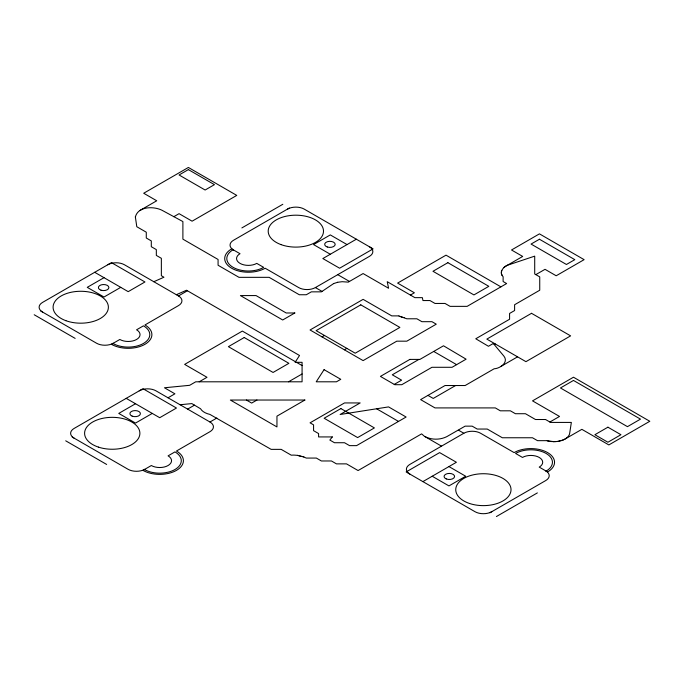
<?xml version="1.0" encoding="UTF-8"?>
<svg xmlns="http://www.w3.org/2000/svg" width="684" height="684" viewBox="0 0 684 684"><rect width="100%" height="100%" fill="white"/><g stroke="black" fill="none" stroke-linecap="round" stroke-linejoin="round"><path stroke-width="1.03" d="M135.364 217.042C137.92 206.252 153.686 206.098 161.937 210.236L182.893 221.565L182.893 239.152L218.076 259.467L218.076 265.264L238.981 277.336L269.137 277.336L299.293 294.744L306.312 294.744L311.331 291.846L321.386 291.846L333.621 283.595M501.338 272.258L501.321 272.702M501.372 271.804L501.457 271.36M501.577 270.924L501.74 270.479M503.834 267.615L504.279 267.247M504.741 266.888L505.237 266.546M139.801 210.552L156.73 200.771L143.7 193.247L188.374 167.46L236.767 195.402L192.093 221.188L179.063 213.665L173.856 216.674M505.758 266.213L522.687 256.432L511.521 249.985L539.445 233.86L584.119 259.655L556.195 275.772L545.028 269.325L535.846 274.626M104.002 277.678L87.253 287.348L104.002 297.018L120.76 287.348M241.879 227.917L282.825 204.277M289.341 208.039L233.501 240.281A11.85 6.84 0 0 0 233.501 249.951M107.73 264.776A11.85 6.84 0 0 1 124.479 264.776L178.464 295.941L187.425 290.768M356.355 239.203L322.848 258.552L339.606 268.222L373.105 248.882L304.235 209.116A11.85 6.84 0 0 0 287.485 209.116M233.124 249.737A21.589 12.466 0 0 0 233.124 267.358A21.589 12.466 0 0 0 263.656 267.358L256.765 263.383A11.85 6.84 0 0 1 240.016 263.383A11.85 6.84 0 0 1 240.016 253.713L231.637 248.882A23.692 13.68 0 0 0 231.637 268.222A23.692 13.68 0 0 0 265.144 268.222L298.651 287.571A11.85 6.84 0 0 0 315.401 287.571L369.386 256.397A11.85 6.84 0 0 0 369.386 246.727M135.509 403.74L118.76 413.41L135.509 423.08L152.267 413.41M168.033 397.797L174.916 393.813L164.451 387.768L189.648 385.314L195.735 381.8L302.08 381.8L302.08 362.315L295.112 362.315L299.524 355.492L186.493 290.23L176.344 294.727M199.189 381.8L206.995 377.294L184.654 364.392L242.358 331.082L295.479 361.75M187.63 409.109L194.521 405.133M322.036 336.896L324.498 335.468M410.409 295.06L414.367 292.778L397.618 283.099L446.011 255.158L500.91 286.853M139.237 390.838A11.85 6.84 0 0 1 155.986 390.838L209.971 422.011L216.854 418.027M256.945 400.037L251.669 403.081L246.385 400.037M288.537 381.8L302.08 373.977M344.368 349.789L346.839 348.37M418.924 359.408L392.283 374.798L401.585 380.167L394.266 384.399M494.199 344.531L495.225 343.932M455.595 385.528L433.237 398.439L427.953 395.386M500.808 366.504L517.566 356.834M546.123 471.088A21.589 12.466 0 0 0 546.123 453.458A21.589 12.466 0 0 0 515.591 453.458L522.482 457.434A11.85 6.84 0 0 1 539.231 457.434A11.85 6.84 0 0 1 539.231 467.104L547.61 471.943A23.692 13.68 0 0 0 547.61 452.603A23.692 13.68 0 0 0 514.103 452.603L480.596 433.254A11.85 6.84 0 0 0 463.846 433.254L409.861 464.419A11.85 6.84 0 0 0 409.861 474.089M422.892 481.613L456.399 462.273L439.641 452.603L406.142 471.943L475.012 511.709A11.85 6.84 0 0 0 491.762 511.709M549.876 422.011L559.521 416.445L532.528 400.867L573.483 377.217L649.8 421.284L608.846 444.925L581.862 429.338L564.591 439.282M489.906 512.786L545.746 480.544A11.85 6.84 0 0 0 545.746 470.866M496.422 516.54L537.367 492.899M563.958 439.615L563.394 439.855M153.815 281.714L163.955 277.225L161.356 275.72L161.356 258.313L156.328 255.414L156.328 249.609L151.301 246.71L151.301 240.905L146.282 238.006L146.282 232.201L136.791 226.72L135.347 216.802M562.111 440.359L565.215 438.948A15.792 9.123 0 0 0 569.669 433.374L571.345 422.421L550.586 422.421L545.558 419.514L535.504 419.514L525.457 413.717L515.403 413.717L510.375 410.81L500.329 410.81L495.301 407.912L434.99 407.912L420.626 399.618L445.036 385.528L465.146 385.528L494.122 368.796C500.004 368.522 508.973 362.417 503.869 356.09L493.309 343.471L488.444 346.284L475.765 338.768L509.58 319.248L509.58 313.443L514.607 310.545L514.607 304.739L539.736 290.23L539.736 276.875L534.708 273.976L534.708 256.141L509.204 264.657C504.048 265.649 498.405 272.052 503.116 276.763L503.116 281.526L506.63 283.552L467.138 306.355L450.063 306.355L445.036 303.448L434.99 303.448L429.962 300.55L422.96 300.55L422.353 297.651L414.889 297.651L387.229 281.68L388.597 288.272L363.11 273.557L348.267 282.133L342.197 281.697L337.674 282.278M333.638 283.586L337.657 282.278M562.838 440.094L557.845 441.394M561.453 440.581L560.752 440.778M559.982 440.992L559.324 441.129M556.331 441.565L558.674 441.266M180.072 404.74L191.853 403.594L200.557 408.758A15.792 9.123 0 0 0 209.885 414.401L271.129 449.362L281.175 449.362L291.23 455.168C296.377 454.74 301.704 455.989 306.312 458.066L316.359 458.066L321.386 460.973L331.441 460.973L336.46 463.872L346.514 463.872L358.083 470.549L421.609 433.87L424.396 436.264L441.505 446.148M557.169 441.488L553.236 441.667M555.485 441.642L554.784 441.659M398.652 315.888L391.752 315.888L363.11 299.353L310.057 329.979L363.11 360.605L396.771 341.171L406.826 341.171L436.264 324.173L431.955 321.685L421.9 321.685L416.881 318.787L406.826 318.787L398.9 315.999M554.091 441.684L546.653 440.658L537.496 440.658L532.477 437.76L502.321 437.76L487.239 429.048L477.193 429.048L472.165 426.149L465.111 426.149L446.72 436.683C439.932 440.051 431.416 440.026 424.713 436.452M552.39 441.642L551.697 441.582M550.928 441.513L550.175 441.411M303.884 456.784L303.123 456.707M404.364 317.65L403.628 317.504M549.423 441.3L548.696 441.154M302.371 456.596L301.627 456.476M402.893 317.35L402.192 317.171M547.961 441.009L547.26 440.821M300.9 456.331L300.182 456.16M401.491 316.983L400.815 316.76M299.481 455.971L298.788 455.766M400.149 316.53L399.524 316.273M298.13 455.535L297.472 455.296M347.044 244.581L330.295 234.911L313.546 244.581L330.295 254.251M337.742 274.669L349.464 281.44M433.724 351.439L456.621 364.657M315.401 287.571L322.096 291.435M458.631 430.245L463.846 433.254M296.454 362.315L302.08 365.564M376.61 408.776L398.507 421.421M448.952 466.574L465.701 476.244L448.952 485.914L432.202 476.244M94.7 272.3L128.199 291.649L144.957 281.97L111.449 262.63L42.579 302.396A11.85 6.84 0 0 0 42.579 312.066M40.715 310.989L96.555 343.231A11.85 6.84 0 0 0 113.313 343.231M34.2 314.751L75.154 338.392M126.207 398.362L159.714 417.71L176.463 408.032L142.956 388.692L74.086 428.458A11.85 6.84 0 0 0 74.086 438.128M72.222 437.05L128.07 469.292A11.85 6.84 0 0 0 144.82 469.292M65.707 440.812L106.661 464.453M502.082 275.336L501.868 274.908M501.68 274.472L501.534 274.036M501.423 273.591L501.363 273.147M112.937 343.445A21.589 12.466 0 0 0 143.469 343.445A21.589 12.466 0 0 0 143.469 325.823L136.578 329.799A11.85 6.84 0 0 1 136.578 339.469A11.85 6.84 0 0 1 119.828 339.469L111.449 344.308A23.692 13.68 0 0 0 144.957 344.308A23.692 13.68 0 0 0 144.957 324.96L178.464 305.62A11.85 6.84 0 0 0 178.464 295.941M144.444 469.506A21.589 12.466 0 0 0 174.976 469.506A21.589 12.466 0 0 0 174.976 451.885L168.084 455.86A11.85 6.84 0 0 1 168.084 465.53A11.85 6.84 0 0 1 151.335 465.53L142.956 470.37A23.692 13.68 0 0 0 176.463 470.37A23.692 13.68 0 0 0 176.463 451.021L209.971 431.681A11.85 6.84 0 0 0 209.971 422.011M324.071 369.668L316.222 381.8L336.46 381.8L340.769 379.312L324.071 369.668M332.304 436.931L329.85 440.06L334.467 442.728L344.522 442.728L349.55 445.635L356.569 445.635L406.108 417.026L388.572 406.903L340.128 414.495L360.16 402.936L344.522 402.936L310.057 422.832L313.571 424.858L313.571 430.663L318.59 433.562L318.59 436.931L332.304 436.931M188.374 169.606L179.063 174.976L205.123 190.024L214.434 184.654L188.374 169.606M244.222 337.528L228.396 346.66L273.07 372.455L288.896 363.324L244.222 337.528M294.821 312.981L282.697 319.984L240.417 295.573L256.047 295.573L286.203 312.981L294.821 312.981M360.793 304.842L316.119 330.637L355.21 353.201L399.883 327.414L360.793 304.842M447.875 262.682L432.981 271.283L473.935 294.924L488.829 286.331L447.875 262.682M539.445 239.238L531.066 244.068L566.429 264.486L574.808 259.655L539.445 239.238M304.876 400.037L276.952 416.154L276.952 426.936L230.363 400.037L304.876 400.037M409.861 359.408L380.424 376.405L394.779 384.699L401.799 384.699L431.955 367.291L452.056 367.291L466.103 359.177L443.506 345.788L419.908 359.408L409.861 359.408M340.888 408.57L324.139 418.249L357.638 437.589L374.396 427.919L340.888 408.57M531.519 313.306L486.846 339.102L525.936 361.665L570.61 335.87L531.519 313.306M573.483 380.441L560.452 387.965L627.459 426.654L640.489 419.13L573.483 380.441M607.914 427.192L594.883 434.716L607.914 442.24L620.944 434.716L607.914 427.192M327.294 247.001A5.267 3.044 0 0 0 335.186 244.368A5.267 3.044 0 0 0 327.294 241.734A5.267 3.044 0 0 0 327.294 247.001M281.004 244.607A27.642 15.954 0 0 0 323.472 231.842A27.642 15.954 0 0 0 283.099 216.99A27.642 15.954 0 0 0 281.004 244.607M446.259 478.928A5.267 3.044 0 0 0 454.561 476.757A5.267 3.044 0 0 0 447.148 473.687A5.267 3.044 0 0 0 446.259 478.928M469.566 503.492A27.642 15.954 0 0 0 511.025 489.676A27.642 15.954 0 0 0 469.566 475.859A27.642 15.954 0 0 0 469.566 503.492M101.001 290.196A5.267 3.044 0 0 0 108.893 287.562A5.267 3.044 0 0 0 101.001 284.929A5.267 3.044 0 0 0 101.001 290.196M65.886 320.685A27.642 15.954 0 0 0 108.354 307.928A27.642 15.954 0 0 0 67.972 293.077A27.642 15.954 0 0 0 65.886 320.685M132.072 416.094A5.267 3.044 0 0 0 140.382 413.923A5.267 3.044 0 0 0 132.97 410.853A5.267 3.044 0 0 0 132.072 416.094M98.428 447.114A27.642 15.954 0 0 0 139.887 433.288A27.642 15.954 0 0 0 98.428 419.472A27.642 15.954 0 0 0 98.428 447.114"/></g></svg>
